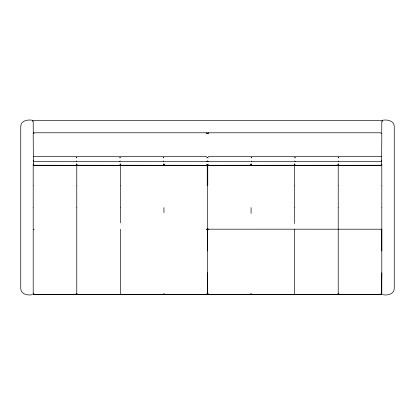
<?xml version="1.0" encoding="UTF-8"?>
<svg xmlns="http://www.w3.org/2000/svg" width="415" height="415" viewBox="0 0 415 415"><rect width="100%" height="100%" fill="white"/><g stroke="black" fill="none" stroke-linecap="round" stroke-linejoin="round"><path stroke-width="0.62" d="M33.356 164.838L33.195 133.573M207.5 272.754L207.495 293.867L208.283 294.645L381.805 294.65L381.805 207.625M207.5 250.966L207.5 229.324L208.283 229.142L206.717 229.215M381.805 250.966L381.805 229.246L381.027 229.324M381.805 185.837L381.81 164.833M76.614 164.838L76.272 165.352L76.775 163.925L76.936 164.797M120.189 164.838L119.852 165.352L120.35 163.925L120.511 164.797M163.764 164.838L163.427 165.352L163.925 163.925L164.086 164.797M250.914 164.838L251.075 163.925L251.236 164.797M294.489 164.838L294.65 163.925L294.811 164.797M338.064 164.838L338.225 163.925L338.386 164.797M381.644 164.838L381.805 133.573M381.805 272.754L381.546 294.344M76.614 164.797L76.775 163.925L76.936 164.838M120.189 164.797L120.35 163.925L120.511 164.838M163.764 164.797L163.925 163.925L164.086 164.838M250.914 164.797L251.075 163.925L251.573 165.352L251.236 164.838M294.489 164.797L294.65 163.925L295.148 165.352L294.811 164.838M338.064 164.797L338.225 163.925L338.728 165.352L338.386 164.838M381.805 160.138L381.546 161.253L381.11 161.518L338.92 161.518M381.644 164.797L381.805 163.925M207.08 294.022L206.717 293.867L206.872 294.235M207.604 133.573L208.278 132.904M207.889 133.397L208.278 133.397M381.027 132.795L208.278 132.795L207.5 133.573L206.722 132.795L33.973 132.795M33.195 120.729L33.252 132.567M381.753 132.567L381.805 120.765M381.655 294.126L381.027 294.65L381.81 293.867L381.032 293.867L381.172 294.235M207.111 132.904L206.914 133.241L207.396 133.189M33.423 133.028C32.894 133.573 34.284 133.428 33.677 132.857L33.423 133.028L33.698 133.303M33.35 133.319L33.719 132.956M207.018 294.593L207.443 294.168L206.717 294.645L33.195 294.65L33.195 207.625M381.032 294.645L381.743 294.168M33.195 156.491L33.584 156.372M206.722 133.397L207.111 133.397M381.027 133.397L381.805 133.397M250.577 165.352L208.429 165.481M294.152 165.352L252.004 165.481M337.727 165.352L295.579 165.481M381.302 165.352L339.154 165.481M250.577 161.461L208.195 161.518M250.577 165.243L208.195 165.3M294.152 161.461L251.77 161.518M294.152 165.243L251.77 165.3M337.727 161.461L295.345 161.518M337.727 165.243L295.345 165.3M381.302 165.243L338.92 165.3M207.609 164.797L208.283 164.765M207.604 164.911L208.278 164.874M33.973 229.256L33.195 229.324L33.968 229.21M208.278 229.324L206.717 229.142L208.283 229.215M208.128 294.235L208.283 293.867L207.5 293.872L207.5 164.833M33.584 120.35L381.416 120.35M32.816 120.35C28.194 119.302 20.693 120.464 20.75 126.57L20.75 288.425C20.677 294.344 27.857 295.703 32.422 294.65M382.184 120.35C386.806 119.302 394.307 120.464 394.25 126.57L394.25 288.425C394.323 294.344 387.143 295.703 382.578 294.65M33.195 133.397L33.973 133.397M33.973 156.356L206.722 156.356M208.278 156.356L381.027 156.356M76.08 161.518L33.89 161.518L33.454 161.253L33.195 160.138M119.655 161.518L77.273 161.461M163.23 161.518L120.848 161.461M206.805 161.518L164.423 161.461M76.08 165.3L33.698 165.243M119.655 165.3L77.273 165.243M163.23 165.3L120.848 165.243M206.805 165.3L164.423 165.243M75.846 165.481L33.698 165.352M119.421 165.481L77.273 165.352M162.996 165.481L120.848 165.352M206.571 165.481L164.423 165.352M207.5 229.179L381.81 229.21M33.579 293.867L33.973 293.877L33.828 294.235M76.028 293.877L77.325 293.877M163.375 293.877L164.667 293.877M208.283 293.867L207.92 294.022M250.338 293.867L251.63 293.867M337.68 293.867L338.977 293.867M381.027 293.877L381.421 293.867M381.027 294.546L33.719 294.5M206.717 164.765L207.106 164.771M206.722 164.874L207.111 164.885M206.722 229.256L207.5 229.324M381.416 156.372L381.805 156.491M33.423 294.427L33.968 294.645L33.345 294.126M33.677 294.593L33.257 294.168L33.968 294.645L33.195 293.877L33.973 294.65M206.722 132.904L207.396 133.573M207.604 133.189L208.086 133.241L207.889 132.904M207.557 294.168L207.982 294.593M33.195 163.925L33.356 164.797M33.19 164.833L33.195 185.837M381.805 185.92L381.805 207.542M338.225 164.854L338.225 185.837M338.225 185.92L338.225 207.542M338.225 207.625L338.225 294.65M294.65 164.854L294.65 185.837M294.65 185.92L294.65 207.542M294.65 207.625L294.65 223.524M294.65 229.246L294.65 294.65M251.075 207.625L251.075 213.352M207.765 164.392L207.765 185.489M207.235 164.392L207.235 185.489M163.925 207.625L163.925 212.713M120.35 164.854L120.35 185.837M120.35 185.92L120.35 207.542M120.35 207.625L120.35 222.886M120.35 229.246L120.35 294.65M76.775 164.854L76.775 185.837M76.775 185.92L76.775 207.542M76.775 207.625L76.775 294.65M33.195 185.92L33.195 207.542M76.614 157.285L76.272 157.85L76.614 157.285M76.614 161.067L76.272 161.632L76.614 161.067M120.189 157.285L119.852 157.85L120.189 157.285M120.189 161.067L119.852 161.632L120.189 161.067M163.764 157.285L163.427 157.85L163.764 157.285M163.764 161.067L163.427 161.632L163.764 161.067M207.339 157.285L207.002 157.85L207.339 157.285M207.339 161.067L207.002 161.632L207.339 161.067M207.339 164.838L207.002 165.352L207.339 164.838M32.609 120.749L32.422 121.123L32.609 120.749M382.282 120.827L382.578 121.123L382.282 120.827M207.272 294.422L206.717 294.645A0.778 0.778 0 0 0 207.267 294.417M208.283 294.645L207.728 294.422A0.778 0.778 0 0 0 208.283 294.645M207.998 165.352L207.661 164.838L207.998 165.352M338.728 157.85L338.386 157.285L338.728 157.85M338.728 161.632L338.386 161.067L338.728 161.632M295.148 157.85L294.811 157.285L295.148 157.85M295.148 161.632L294.811 161.067L295.148 161.632M251.573 157.85L251.236 157.285L251.573 157.85M251.573 161.632L251.236 161.067L251.573 161.632M207.998 157.85L207.661 157.285L207.998 157.85M207.998 161.632L207.661 161.067L207.998 161.632"/></g></svg>
